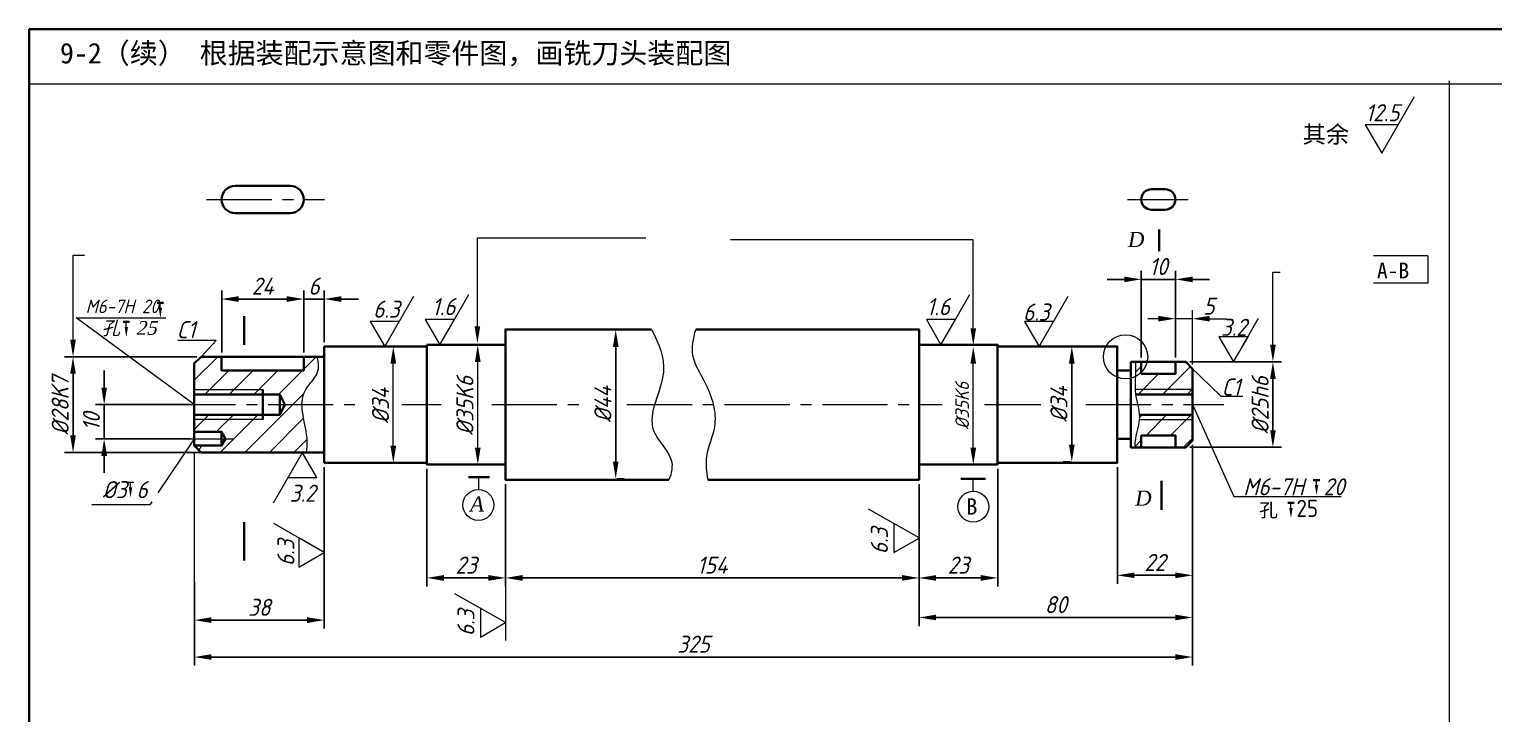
# Model space of a CAD drawing. Header units: millimetres. Extents: x 0 to 330, y 0 to 225.
# Drawn here: x 0 to 214.2, y 124.9 to 225 of the extents above; entities that cross this region are included whole.
import ezdxf

# ---------------------------------------------------------------- set-up
doc = ezdxf.new("R2010")
doc.units = ezdxf.units.MM
doc.header["$LTSCALE"] = 0.5
doc.linetypes.add('CENTER2', pattern=[28.575, 19.05, -3.175, 3.175, -3.175])
doc.layers.get('0').update_dxf_attribs({"lineweight": 15})
for name, color, linetype, lineweight in [('Layer1', 7, 'Continuous', 13), ('Layer4', 7, 'Continuous', 13), ('剖面线', 7, 'Continuous', 9), ('粗', 7, 'Continuous', 40), ('粗线', 7, 'Continuous', 40), ('细', 7, 'Continuous', 13), ('细线', 7, 'Continuous', 15)]:
    doc.layers.add(name, color=color, linetype=linetype, lineweight=lineweight)
doc.styles.add('style1', font='isocp.shx', dxfattribs={"oblique": 15, "height": 2.5})
doc.dimstyles.new('ISO-25', dxfattribs={"dimtxt": 2, "dimasz": 2.5, "dimexe": 1.25, "dimexo": 0.625, "dimtad": 1, "dimdsep": 46, "dimtxsty": 'style1', "dimcen": 2.5, "dimadec": 0, "dimazin": 0, "dimtfac": 1, "dimtmove": 0, "dimatfit": 3, "dimfxl": 0, "dimarcsym": 0})
pattern_1 = [(45, (-14.0595, 16.9394), (-1.79605, 1.79605), [])]

# ---------------------------------------------------------------- blocks, each defined once
blk = doc.blocks.new('*D28')
at = {"layer": 'Defpoints', "color": 0}
for p in [(69.64, 159.11), (130.14, 159.11), (69.64, 144.76)]:
    blk.add_point(p, dxfattribs=at)
at = {"layer": 'Layer4', "color": 0, "lineweight": -2}
for p, q in [((69.64, 158.48), (69.64, 143.51)), ((130.14, 158.48), (130.14, 143.51)), ((127.64, 144.76), (72.14, 144.76))]:
    blk.add_line(p, q, dxfattribs=at)
at = {"layer": 'Layer4', "color": 0}
for points in [[(72.14, 145.18), (72.14, 144.34), (69.64, 144.76)], [(127.64, 145.18), (127.64, 144.34), (130.14, 144.76)]]:
    blk.add_solid(points, dxfattribs=at)
at = {"layer": 'Layer4', "color": 0, "insert": (99.89, 146.63), "char_height": 2.5, "attachment_point": 5, "style": 'style1'}
blk.add_mtext('154', dxfattribs=at)
blk = doc.blocks.new('*D29')
at = {"layer": 'Defpoints', "color": 0}
for p in [(170.14, 163.86), (24.14, 138.59), (24.14, 133.19)]:
    blk.add_point(p, dxfattribs=at)
at = {"layer": 'Layer4', "color": 0, "lineweight": -2}
for p, q in [((170.14, 163.23), (170.14, 131.94)), ((24.14, 137.96), (24.14, 131.94)), ((167.64, 133.19), (26.64, 133.19))]:
    blk.add_line(p, q, dxfattribs=at)
at = {"layer": 'Layer4', "color": 0}
for points in [[(26.64, 133.61), (26.64, 132.77), (24.14, 133.19)], [(167.64, 133.61), (167.64, 132.77), (170.14, 133.19)]]:
    blk.add_solid(points, dxfattribs=at)
at = {"layer": 'Layer4', "color": 0, "insert": (97.14, 135.07), "char_height": 2.5, "attachment_point": 5, "style": 'style1'}
blk.add_mtext('325', dxfattribs=at)
blk = doc.blocks.new('*D32')
at = {"layer": 'Defpoints', "color": 0}
for p in [(25.14, 177.11), (6.4, 163.11), (25.97, 163.11)]:
    blk.add_point(p, dxfattribs=at)
at = {"layer": 'Layer4', "color": 0, "lineweight": -2}
for p, q in [((24.51, 177.11), (5.15, 177.11)), ((6.4, 174.61), (6.4, 165.61)), ((25.34, 163.11), (5.15, 163.11))]:
    blk.add_line(p, q, dxfattribs=at)
at = {"layer": 'Layer4', "color": 0}
for points in [[(5.98, 174.61), (6.81, 174.61), (6.4, 177.11)], [(5.98, 165.61), (6.81, 165.61), (6.4, 163.11)]]:
    blk.add_solid(points, dxfattribs=at)
at = {"layer": 'Layer4', "color": 0, "insert": (4.52, 169.97), "char_height": 2.5, "attachment_point": 5, "rotation": 90, "style": 'style1'}
blk.add_mtext('%%C28K7', dxfattribs=at)
blk = doc.blocks.new('*D33')
at = {"layer": 'Defpoints', "color": 0}
for p in [(24.14, 170.11), (10.95, 165.11), (24.14, 165.11)]:
    blk.add_point(p, dxfattribs=at)
at = {"layer": 'Layer4', "color": 0, "lineweight": -2}
for p, q in [((10.95, 172.61), (10.95, 175.11)), ((23.51, 170.11), (9.7, 170.11)), ((10.95, 170.11), (10.95, 165.11)), ((23.51, 165.11), (9.7, 165.11)), ((10.95, 162.61), (10.95, 160.11))]:
    blk.add_line(p, q, dxfattribs=at)
at = {"layer": 'Layer4', "color": 0}
for points in [[(10.54, 172.61), (11.37, 172.61), (10.95, 170.11)], [(10.54, 162.61), (11.37, 162.61), (10.95, 165.11)]]:
    blk.add_solid(points, dxfattribs=at)
at = {"layer": 'Layer4', "color": 0, "insert": (9.08, 167.61), "char_height": 2.5, "attachment_point": 5, "rotation": 90, "style": 'style1'}
blk.add_mtext('10', dxfattribs=at)
blk = doc.blocks.new('*D34')
at = {"layer": 'Defpoints', "color": 0}
for p in [(43.14, 161.61), (24.14, 144.76), (24.14, 138.59)]:
    blk.add_point(p, dxfattribs=at)
at = {"layer": 'Layer4', "color": 0, "lineweight": -2}
for p, q in [((43.14, 160.98), (43.14, 137.34)), ((24.14, 144.13), (24.14, 137.34)), ((40.64, 138.59), (26.64, 138.59))]:
    blk.add_line(p, q, dxfattribs=at)
at = {"layer": 'Layer4', "color": 0}
for points in [[(26.64, 139.01), (26.64, 138.17), (24.14, 138.59)], [(40.64, 139.01), (40.64, 138.17), (43.14, 138.59)]]:
    blk.add_solid(points, dxfattribs=at)
at = {"layer": 'Layer4', "color": 0, "insert": (33.64, 140.46), "char_height": 2.5, "attachment_point": 5, "style": 'style1'}
blk.add_mtext('38', dxfattribs=at)
blk = doc.blocks.new('*D35')
at = {"layer": 'Defpoints', "color": 0}
for p in [(28.14, 185.55), (28.14, 177.11), (40.14, 177.11)]:
    blk.add_point(p, dxfattribs=at)
at = {"layer": 'Layer4', "color": 0, "lineweight": -2}
for p, q in [((28.14, 177.73), (28.14, 186.8)), ((40.14, 177.73), (40.14, 186.8)), ((37.64, 185.55), (30.64, 185.55))]:
    blk.add_line(p, q, dxfattribs=at)
at = {"layer": 'Layer4', "color": 0}
for points in [[(30.64, 185.97), (30.64, 185.13), (28.14, 185.55)], [(37.64, 185.97), (37.64, 185.13), (40.14, 185.55)]]:
    blk.add_solid(points, dxfattribs=at)
at = {"layer": 'Layer4', "color": 0, "insert": (34.14, 187.43), "char_height": 2.5, "attachment_point": 5, "style": 'style1'}
blk.add_mtext('24', dxfattribs=at)
blk = doc.blocks.new('*D36')
at = {"layer": 'Defpoints', "color": 0}
for p in [(40.14, 185.55), (43.14, 178.61), (40.14, 177.11)]:
    blk.add_point(p, dxfattribs=at)
at = {"layer": 'Layer4', "color": 0, "lineweight": -2}
for p, q in [((40.14, 177.73), (40.14, 186.8)), ((43.14, 179.23), (43.14, 186.8)), ((37.64, 185.55), (35.14, 185.55)), ((43.14, 185.55), (40.14, 185.55)), ((45.64, 185.55), (48.14, 185.55))]:
    blk.add_line(p, q, dxfattribs=at)
at = {"layer": 'Layer4', "color": 0}
for points in [[(37.64, 185.97), (37.64, 185.13), (40.14, 185.55)], [(45.64, 185.97), (45.64, 185.13), (43.14, 185.55)]]:
    blk.add_solid(points, dxfattribs=at)
at = {"layer": 'Layer4', "color": 0, "insert": (41.64, 187.43), "char_height": 2.5, "attachment_point": 5, "style": 'style1'}
blk.add_mtext('6', dxfattribs=at)
blk = doc.blocks.new('*D37')
at = {"layer": 'Defpoints', "color": 0}
for p in [(85.36, 181.05), (85.77, 181.05), (85.36, 159.27)]:
    blk.add_point(p, dxfattribs=at)
at = {"layer": 'Layer4', "color": 0, "lineweight": -2}
for p, q in [((85.99, 181.05), (87.02, 181.05)), ((85.77, 161.77), (85.77, 178.55)), ((85.99, 159.27), (87.02, 159.27))]:
    blk.add_line(p, q, dxfattribs=at)
at = {"layer": 'Layer4', "color": 0}
for points in [[(85.36, 178.55), (86.19, 178.55), (85.77, 181.05)], [(85.36, 161.77), (86.19, 161.77), (85.77, 159.27)]]:
    blk.add_solid(points, dxfattribs=at)
at = {"layer": 'Layer4', "color": 0, "insert": (83.9, 170.16), "char_height": 2.5, "attachment_point": 5, "rotation": 90, "style": 'style1'}
blk.add_mtext('%%C44', dxfattribs=at)
blk = doc.blocks.new('*D38')
at = {"layer": 'Defpoints', "color": 0}
for p in [(58.14, 161.36), (69.64, 159.11), (58.14, 144.76)]:
    blk.add_point(p, dxfattribs=at)
at = {"layer": 'Layer4', "color": 0, "lineweight": -2}
for p, q in [((58.14, 160.73), (58.14, 143.51)), ((69.64, 158.48), (69.64, 143.51)), ((67.14, 144.76), (60.64, 144.76))]:
    blk.add_line(p, q, dxfattribs=at)
at = {"layer": 'Layer4', "color": 0}
for points in [[(60.64, 145.18), (60.64, 144.34), (58.14, 144.76)], [(67.14, 145.18), (67.14, 144.34), (69.64, 144.76)]]:
    blk.add_solid(points, dxfattribs=at)
at = {"layer": 'Layer4', "color": 0, "insert": (63.89, 146.63), "char_height": 2.5, "attachment_point": 5, "style": 'style1'}
blk.add_mtext('23', dxfattribs=at)
blk = doc.blocks.new('*D40')
at = {"layer": 'Defpoints', "color": 0}
for p in [(169.14, 176.36), (169.14, 163.86), (181.89, 163.86)]:
    blk.add_point(p, dxfattribs=at)
at = {"layer": 'Layer4', "color": 0, "lineweight": -2}
for p, q in [((169.76, 176.36), (183.14, 176.36)), ((181.89, 173.86), (181.89, 166.36)), ((169.76, 163.86), (183.14, 163.86))]:
    blk.add_line(p, q, dxfattribs=at)
at = {"layer": 'Layer4', "color": 0}
for points in [[(181.48, 173.86), (182.31, 173.86), (181.89, 176.36)], [(181.48, 166.36), (182.31, 166.36), (181.89, 163.86)]]:
    blk.add_solid(points, dxfattribs=at)
at = {"layer": 'Layer4', "color": 0, "insert": (180.02, 170.04), "char_height": 2.5, "attachment_point": 5, "rotation": 90, "style": 'style1'}
blk.add_mtext('%%C25h6', dxfattribs=at)
blk = doc.blocks.new('*D41')
at = {"layer": 'Defpoints', "color": 0}
for p in [(152.48, 178.59), (152.89, 178.59), (152.89, 161.74)]:
    blk.add_point(p, dxfattribs=at)
at = {"layer": 'Layer4', "color": 0, "lineweight": -2}
for p, q in [((152.27, 178.59), (151.23, 178.59)), ((152.48, 164.24), (152.48, 176.09)), ((152.27, 161.74), (151.23, 161.74))]:
    blk.add_line(p, q, dxfattribs=at)
at = {"layer": 'Layer4', "color": 0}
for points in [[(152.06, 176.09), (152.9, 176.09), (152.48, 178.59)], [(152.06, 164.24), (152.9, 164.24), (152.48, 161.74)]]:
    blk.add_solid(points, dxfattribs=at)
at = {"layer": 'Layer4', "color": 0, "insert": (150.6, 170.16), "char_height": 2.5, "attachment_point": 5, "rotation": 90, "style": 'style1'}
blk.add_mtext('%%C34', dxfattribs=at)
blk = doc.blocks.new('*D42')
at = {"layer": 'Defpoints', "color": 0}
for p in [(170.14, 164.86), (130.14, 159.11), (130.14, 138.97)]:
    blk.add_point(p, dxfattribs=at)
at = {"layer": 'Layer4', "color": 0, "lineweight": -2}
for p, q in [((170.14, 164.23), (170.14, 137.72)), ((130.14, 158.48), (130.14, 137.72)), ((167.64, 138.97), (132.64, 138.97))]:
    blk.add_line(p, q, dxfattribs=at)
at = {"layer": 'Layer4', "color": 0}
for points in [[(132.64, 139.39), (132.64, 138.56), (130.14, 138.97)], [(167.64, 139.39), (167.64, 138.56), (170.14, 138.97)]]:
    blk.add_solid(points, dxfattribs=at)
at = {"layer": 'Layer4', "color": 0, "insert": (150.14, 140.85), "char_height": 2.5, "attachment_point": 5, "style": 'style1'}
blk.add_mtext('80', dxfattribs=at)
blk = doc.blocks.new('*D43')
at = {"layer": 'Defpoints', "color": 0}
for p in [(141.64, 161.36), (130.14, 159.11), (130.14, 144.76)]:
    blk.add_point(p, dxfattribs=at)
at = {"layer": 'Layer4', "color": 0, "lineweight": -2}
for p, q in [((141.64, 160.73), (141.64, 143.51)), ((130.14, 158.48), (130.14, 143.51)), ((139.14, 144.76), (132.64, 144.76))]:
    blk.add_line(p, q, dxfattribs=at)
at = {"layer": 'Layer4', "color": 0}
for points in [[(132.64, 145.18), (132.64, 144.34), (130.14, 144.76)], [(139.14, 145.18), (139.14, 144.34), (141.64, 144.76)]]:
    blk.add_solid(points, dxfattribs=at)
at = {"layer": 'Layer4', "color": 0, "insert": (135.89, 146.63), "char_height": 2.5, "attachment_point": 5, "style": 'style1'}
blk.add_mtext('23', dxfattribs=at)
blk = doc.blocks.new('*D44')
at = {"layer": 'Defpoints', "color": 0}
for p in [(170.14, 163.86), (159.14, 161.61), (159.14, 145.14)]:
    blk.add_point(p, dxfattribs=at)
at = {"layer": 'Layer4', "color": 0, "lineweight": -2}
for p, q in [((170.14, 163.23), (170.14, 143.89)), ((159.14, 160.98), (159.14, 143.89)), ((167.64, 145.14), (161.64, 145.14))]:
    blk.add_line(p, q, dxfattribs=at)
at = {"layer": 'Layer4', "color": 0}
for points in [[(161.64, 145.56), (161.64, 144.73), (159.14, 145.14)], [(167.64, 145.56), (167.64, 144.73), (170.14, 145.14)]]:
    blk.add_solid(points, dxfattribs=at)
at = {"layer": 'Layer4', "color": 0, "insert": (164.64, 147.02), "char_height": 2.5, "attachment_point": 5, "style": 'style1'}
blk.add_mtext('22', dxfattribs=at)
blk = doc.blocks.new('*D45')
at = {"layer": 'Defpoints', "color": 0}
for p in [(162.64, 188.43), (162.64, 176.36), (167.64, 176.36)]:
    blk.add_point(p, dxfattribs=at)
at = {"layer": 'Layer4', "color": 0, "lineweight": -2}
for p, q in [((162.64, 176.98), (162.64, 189.68)), ((167.64, 176.98), (167.64, 189.68)), ((160.14, 188.43), (157.64, 188.43)), ((167.64, 188.43), (162.64, 188.43)), ((170.14, 188.43), (172.64, 188.43))]:
    blk.add_line(p, q, dxfattribs=at)
at = {"layer": 'Layer4', "color": 0}
for points in [[(160.14, 188.84), (160.14, 188.01), (162.64, 188.43)], [(170.14, 188.84), (170.14, 188.01), (167.64, 188.43)]]:
    blk.add_solid(points, dxfattribs=at)
at = {"layer": 'Layer4', "color": 0, "insert": (165.14, 190.3), "char_height": 2.5, "attachment_point": 5, "style": 'style1'}
blk.add_mtext('10', dxfattribs=at)

msp = doc.modelspace()

# ---------------------------------------------------------------- hatches: boundary and pattern name
at = {"layer": '剖面线'}
h = msp.add_hatch(dxfattribs=at)
h.set_pattern_fill('ANSI31', color=256, scale=0.8, style=0)
h.set_pattern_definition(pattern_1)
edge = h.paths.add_edge_path()
edge.add_spline(control_points=[(39.887, 170.108), (39.884, 170.822), (40.149, 172.367), (42.448, 174.502), (42.426, 176.173), (42.063, 177.108)], knot_values=[12.1597278, 12.1597278, 12.1597278, 12.1597278, 14.3416981, 17.0934339, 20.4213236, 20.4213236, 20.4213236, 20.4213236], degree=3, periodic=0)
edge.add_line((42.063, 177.108), (40.135, 177.108))
edge.add_line((40.135, 177.108), (40.135, 175.108))
edge.add_line((40.135, 175.108), (28.135, 175.108))
edge.add_line((28.135, 175.108), (28.135, 177.108))
edge.add_line((28.135, 177.108), (25.135, 177.108))
edge.add_line((25.135, 177.108), (24.135, 176.108))
edge.add_line((24.135, 176.108), (24.135, 172.108))
edge.add_line((24.135, 172.108), (34.135, 172.108))
edge.add_line((34.135, 172.108), (34.135, 171.608))
edge.add_line((34.135, 171.608), (36.635, 171.608))
edge.add_line((36.635, 171.608), (37.375, 170.108))
edge.add_line((37.375, 170.108), (39.704, 170.108))
edge.add_line((39.704, 170.108), (39.891, 170.295))
h.paths.add_polyline_path([(34.135, 172.108), (24.135, 172.108), (24.135, 171.608), (34.135, 171.608)], flags=16)
h.paths.add_polyline_path([(34.135, 168.608), (24.135, 168.608), (24.135, 168.108), (34.135, 168.108)], flags=16)
edge = h.paths.add_edge_path()
edge.add_spline(control_points=[(40.551, 163.108), (40.639, 163.657), (40.803, 165.937), (39.895, 168.413), (39.887, 170.108)], knot_values=[5.3073582, 5.3073582, 5.3073582, 5.3073582, 6.9825567, 12.1597278, 12.1597278, 12.1597278, 12.1597278], degree=3, periodic=0)
edge.add_line((39.887, 170.108), (37.375, 170.108))
edge.add_line((37.375, 170.108), (36.635, 168.608))
edge.add_line((36.635, 168.608), (34.135, 168.608))
edge.add_line((34.135, 168.608), (34.135, 168.108))
edge.add_line((34.135, 168.108), (24.135, 168.108))
edge.add_line((24.135, 168.108), (24.135, 166.108))
edge.add_line((24.135, 166.108), (28.135, 166.108))
edge.add_line((28.135, 166.108), (28.713, 165.108))
edge.add_line((28.713, 165.108), (28.135, 164.108))
edge.add_line((28.135, 164.108), (24.135, 164.108))
edge.add_line((24.135, 164.108), (25.135, 163.108))
edge.add_line((25.135, 163.108), (39.904, 163.108))
edge.add_line((39.904, 163.108), (39.927, 163.148))
edge.add_line((39.927, 163.148), (39.95, 163.108))
edge.add_line((39.95, 163.108), (40.551, 163.108))
h = msp.add_hatch(dxfattribs=at)
h.set_pattern_fill('ANSI31', color=256, scale=0.8, style=0)
h.set_pattern_definition(pattern_1)
edge = h.paths.add_edge_path()
edge.add_line((170.135, 175.358), (169.135, 176.358))
edge.add_line((169.135, 176.358), (167.635, 176.358))
edge.add_line((167.635, 176.358), (167.635, 174.608))
edge.add_line((167.635, 174.608), (162.635, 174.608))
edge.add_line((162.635, 174.608), (162.635, 174.807))
edge.add_arc((160.35, 177.089), 3.23, 297.29708, 315.04708, ccw=False)
edge.add_spline(control_points=[(161.831, 174.219), (161.804, 173.514), (161.759, 172.809), (161.806, 172.108)], knot_values=[11.0791839, 11.0791839, 11.0791839, 11.0791839, 13.188904, 13.188904, 13.188904, 13.188904], degree=3, periodic=0)
edge.add_line((161.806, 172.108), (170.135, 172.108))
edge.add_line((170.135, 172.108), (170.135, 175.358))
edge = h.paths.add_edge_path(flags=17)
edge.add_line((162.635, 176.358), (161.82, 176.358))
edge.add_spline(control_points=[(161.82, 176.358), (161.848, 175.765), (161.86, 175.052), (161.835, 174.338), (161.831, 174.219)], knot_values=[13.188904, 13.188904, 13.188904, 13.188904, 14.9714297, 15.3283553, 15.3283553, 15.3283553, 15.3283553], degree=3, periodic=0)
edge.add_arc((160.35, 177.089), 3.23, 297.29708, 315.04708)
edge.add_line((162.635, 174.807), (162.635, 176.358))
edge = h.paths.add_edge_path()
edge.add_line((170.135, 168.01), (170.037, 168.108))
edge.add_line((170.037, 168.108), (162.411, 168.108))
edge.add_spline(control_points=[(162.411, 168.108), (162.366, 167.12), (161.858, 165.713), (161.735, 164.285), (161.721, 163.858)], knot_values=[2.721372, 2.721372, 2.721372, 2.721372, 5.7427037, 7.0266641, 7.0266641, 7.0266641, 7.0266641], degree=3, periodic=0)
edge.add_line((161.721, 163.858), (162.635, 163.858))
edge.add_line((162.635, 163.858), (162.635, 165.608))
edge.add_line((162.635, 165.608), (167.635, 165.608))
edge.add_line((167.635, 165.608), (167.635, 163.858))
edge.add_line((167.635, 163.858), (169.135, 163.858))
edge.add_line((169.135, 163.858), (170.135, 164.858))
edge.add_line((170.135, 164.858), (170.135, 168.01))
edge = h.paths.add_edge_path()
edge.add_line((170.135, 168.608), (162.407, 168.608))
edge.add_spline(control_points=[(162.407, 168.608), (162.413, 168.499), (162.419, 168.333), (162.414, 168.166), (162.411, 168.108)], knot_values=[7.0266641, 7.0266641, 7.0266641, 7.0266641, 7.3586475, 7.536169, 7.536169, 7.536169, 7.536169], degree=3, periodic=0)
edge.add_line((162.411, 168.108), (170.135, 168.108))
edge.add_line((170.135, 168.108), (170.135, 168.608))
edge = h.paths.add_edge_path()
edge.add_line((170.135, 172.108), (161.806, 172.108))
edge.add_spline(control_points=[(161.806, 172.108), (161.815, 171.977), (161.83, 171.81), (161.852, 171.644), (161.856, 171.608)], knot_values=[10.5769449, 10.5769449, 10.5769449, 10.5769449, 10.9712505, 11.0791839, 11.0791839, 11.0791839, 11.0791839], degree=3, periodic=0)
edge.add_line((161.856, 171.608), (170.135, 171.608))
edge.add_line((170.135, 171.608), (170.135, 172.108))

# ---------------------------------------------------------------- linework, layer by layer
for p, q in [((207.746, 8), (207.746, 217.447)), ((65.538, 181.571), (65.538, 194.493)), ((138.073, 194.198), (102.542, 194.198)), ((138.073, 181.277), (138.073, 194.198)), ((6.398, 186.363), (6.398, 191.942)), ((181.892, 178.858), (181.892, 189.464)), ((6.398, 179.608), (6.398, 186.363)), ((65.763, 157.701), (65.763, 159.5)), ((138.073, 157.444), (138.073, 159.243))]:
    msp.add_line(p, q)
at = {"linetype": 'CENTER2'}
for p, q in [((25.943, 200.108), (43.184, 200.108)), ((160.635, 200.108), (169.486, 200.108)), ((20.634, 170.108), (49.124, 170.108)), ((54.477, 170.108), (60.242, 170.108)), ((67.654, 170.108), (80.831, 170.108)), ((87.419, 170.108), (133.537, 170.108)), ((139.714, 170.108), (147.949, 170.108)), ((154.538, 170.108), (174.693, 170.108)), ((22.135, 165.108), (29.861, 165.108))]:
    msp.add_line(p, q, dxfattribs=at)
for centre in [(65.684, 155.434), (138.073, 155.183)]:
    msp.add_circle(centre, 2.262)
for points in [[(65.954, 181.571), (65.538, 179.071), (65.121, 181.571)], [(138.489, 181.277), (138.073, 178.777), (137.656, 181.277)], [(6.815, 179.608), (6.398, 177.108), (5.981, 179.608)], [(182.309, 178.858), (181.892, 176.358), (181.476, 178.858)]]:
    msp.add_solid(points)
at = {"layer": 'Layer1'}
for p, q in [((0, 217), (330, 217)), ((24.135, 172.299), (34.135, 172.299)), ((24.135, 168.108), (24.135, 172.108)), ((170.135, 172.305), (161.806, 172.305)), ((170.135, 168.108), (170.135, 172.108)), ((34.135, 167.949), (24.135, 167.949)), ((162.362, 167.911), (170.086, 167.911))]:
    msp.add_line(p, q, dxfattribs=at)
for points, knots in [([(90.99, 181.108), (92.074, 179.084), (94.111, 174.312), (89.092, 167.078), (94.473, 162.67), (93.947, 160.107), (93.555, 159.108)], [1.5975051, 1.5975051, 1.5975051, 1.5975051, 8.1440963, 16.8458278, 21.8531909, 24.9132339, 24.9132339, 24.9132339, 24.9132339]), ([(97.469, 181.108), (97.04, 179.746), (96.528, 177.068), (99.421, 172.748), (101.024, 167.532), (98.731, 162.887), (99.004, 160.271), (99.249, 159.108)], [2.0361578, 2.0361578, 2.0361578, 2.0361578, 6.1164589, 10.2142067, 16.9487157, 21.3907172, 24.8989356, 24.8989356, 24.8989356, 24.8989356]), ([(40.551, 163.108), (40.639, 163.657), (40.855, 166.664), (38.708, 171.029), (42.448, 174.502), (42.426, 176.173), (42.063, 177.108)], [5.3073582, 5.3073582, 5.3073582, 5.3073582, 6.9825567, 14.3416981, 17.0934339, 20.4213236, 20.4213236, 20.4213236, 20.4213236]), ([(161.721, 163.858), (161.735, 164.285), (161.863, 165.772), (162.831, 168.372), (161.619, 171.499), (161.874, 174.218), (161.848, 175.765), (161.82, 176.358)], [2.721372, 2.721372, 2.721372, 2.721372, 4.0053324, 7.2041856, 10.6848783, 13.5458295, 15.3283553, 15.3283553, 15.3283553, 15.3283553])]:
    msp.add_open_spline(points, degree=3, knots=knots, dxfattribs=at)
at = {"layer": 'Layer4'}
for p, q in [((197.804, 206.873), (202.602, 215.184)), ((195.405, 211.028), (197.804, 206.873)), ((200.203, 211.028), (195.405, 211.028)), ((19.165, 184.284), (19.165, 185.026)), ((52.005, 178.608), (56.226, 185.983)), ((60.052, 178.858), (64.273, 186.233)), ((133.342, 178.858), (137.563, 186.233)), ((147.725, 178.608), (151.946, 185.983)), ((14.19, 181.483), (14.19, 182.225)), ((54.121, 182.273), (49.863, 182.273)), ((49.863, 182.273), (51.992, 178.586)), ((149.841, 182.273), (145.583, 182.273)), ((145.583, 182.273), (147.712, 178.586)), ((165.135, 182.676), (163.576, 182.676)), ((167.635, 176.983), (167.635, 183.926)), ((170.135, 182.676), (167.635, 182.676)), ((170.135, 175.983), (170.135, 183.926)), ((172.635, 182.676), (175.135, 182.676)), ((176.127, 176.358), (179.785, 182.744)), ((27.353, 179.464), (21.704, 179.464)), ((25.135, 177.108), (27.353, 179.464)), ((53.242, 163.827), (53.242, 176.086)), ((65.595, 163.827), (65.595, 176.623)), ((138.067, 163.827), (138.067, 176.086)), ((169.845, 175.648), (174.273, 171.366)), ((174.273, 171.366), (177.475, 171.366)), ((35.729, 155.733), (39.95, 163.108)), ((42.056, 159.46), (39.927, 163.148)), ((65.397, 161.327), (66.845, 161.327)), ((137.868, 161.327), (139.317, 161.327)), ((14.81, 158.021), (14.81, 158.762)), ((37.798, 159.46), (42.056, 159.46)), ((188.28, 158.348), (188.28, 159.089)), ((130.135, 150.6), (122.76, 154.821)), ((184.535, 155.007), (184.535, 155.749)), ((43.135, 148.485), (35.76, 152.706)), ((126.472, 152.715), (126.472, 148.457)), ((43.135, 148.485), (37.62, 151.641)), ((126.472, 148.457), (130.159, 150.586)), ((69.635, 143.509), (69.635, 135.596)), ((69.635, 138.225), (62.26, 142.446)), ((65.971, 140.367), (65.971, 136.109)), ((65.971, 136.109), (69.658, 138.238))]:
    msp.add_line(p, q, dxfattribs=at)
for points in [[(60.052, 178.858), (62.181, 182.545), (57.923, 182.545)], [(133.342, 178.858), (135.471, 182.545), (131.213, 182.545)], [(176.127, 176.358), (178.255, 180.045), (173.998, 180.045)], [(43.135, 148.485), (39.448, 150.613), (39.448, 146.356)]]:
    msp.add_lwpolyline(points, close=True, dxfattribs=at)
msp.add_circle((160.35, 177.089), 3.23, dxfattribs=at)
for points in [[(18.915, 184.284), (19.415, 184.284), (19.165, 182.784)], [(165.135, 183.093), (165.135, 182.259), (167.635, 182.676)], [(172.635, 183.093), (172.635, 182.259), (170.135, 182.676)], [(13.94, 181.483), (14.44, 181.483), (14.19, 179.983)], [(52.825, 176.086), (53.659, 176.086), (53.242, 178.586)], [(65.179, 176.358), (66.012, 176.358), (65.595, 178.858)], [(137.65, 176.086), (138.484, 176.086), (138.067, 178.586)], [(52.825, 164.108), (53.659, 164.108), (53.242, 161.608)], [(65.179, 163.827), (66.012, 163.827), (65.595, 161.327)], [(137.65, 163.827), (138.484, 163.827), (138.067, 161.327)], [(14.56, 158.021), (15.06, 158.021), (14.81, 156.521)], [(188.03, 158.348), (188.53, 158.348), (188.28, 156.848)], [(184.285, 155.007), (184.785, 155.007), (184.535, 153.507)]]:
    msp.add_solid(points, dxfattribs=at)
at = {"layer": '粗'}
for p, q in [((18.686, 185.016), (19.647, 185.016)), ((13.712, 182.215), (14.673, 182.215)), ((34.135, 172.299), (34.135, 167.949)), ((187.801, 159.079), (188.762, 159.079)), ((184.057, 155.739), (185.018, 155.739))]:
    msp.add_line(p, q, dxfattribs=at)
at = {"layer": '粗', "linetype": 'CENTER2'}
for p in [(28.135, 166.108), (28.135, 164.108)]:
    msp.add_line(p, (28.713, 165.108), dxfattribs=at)
at = {"layer": '粗线'}
for p, q in [((330, 225), (0, 225)), ((0, 225), (0, 0)), ((30.135, 202.108), (38.135, 202.108)), ((164.135, 201.608), (166.135, 201.608)), ((30.135, 198.108), (38.135, 198.108)), ((164.135, 198.608), (166.135, 198.608)), ((165.262, 192.565), (165.262, 195.717)), ((31.452, 178.852), (31.452, 183.055)), ((36.635, 171.608), (37.375, 170.108)), ((37.375, 170.108), (36.635, 168.608)), ((64.219, 159.5), (67.307, 159.5)), ((136.271, 159.243), (139.874, 159.243)), ((165.613, 158.941), (165.613, 154.738)), ((31.452, 147.289), (31.452, 152.893))]:
    msp.add_line(p, q, dxfattribs=at)
for points in [[(93.555, 159.108), (69.635, 159.108), (69.635, 181.108), (90.99, 181.108)], [(97.469, 181.108), (130.135, 181.108), (130.135, 159.108), (99.249, 159.108)], [(162.407, 168.608), (170.135, 168.608), (170.135, 171.608), (161.856, 171.608)]]:
    msp.add_lwpolyline(points, dxfattribs=at)
for points in [[(43.135, 178.608), (58.135, 178.608), (58.135, 161.608), (43.135, 161.608)], [(58.135, 178.858), (69.635, 178.858), (69.635, 161.358), (58.135, 161.358)], [(130.135, 178.858), (141.635, 178.858), (141.635, 161.358), (130.135, 161.358)], [(141.635, 178.608), (159.135, 178.608), (159.135, 161.608), (141.635, 161.608)], [(25.135, 177.108), (43.135, 177.108), (43.135, 163.108), (25.135, 163.108), (24.135, 164.108), (24.135, 176.108)], [(28.135, 177.108), (40.135, 177.108), (40.135, 175.108), (28.135, 175.108)], [(161.135, 176.358), (169.135, 176.358), (170.135, 175.358), (170.135, 164.858), (169.135, 163.858), (161.135, 163.858)], [(162.635, 174.608), (167.635, 174.608), (167.635, 176.358), (162.635, 176.358)], [(159.135, 175.108), (161.135, 175.108), (161.135, 165.108), (159.135, 165.108)], [(24.135, 171.608), (36.635, 171.608), (36.635, 168.608), (24.135, 168.608)], [(24.135, 166.108), (28.135, 166.108), (28.135, 164.108), (24.135, 164.108)], [(162.635, 165.608), (167.635, 165.608), (167.635, 163.858), (162.635, 163.858)]]:
    msp.add_lwpolyline(points, close=True, dxfattribs=at)
for centre, radius, start, end in [((30.135, 200.108), 2, 90, 270), ((38.135, 200.108), 2, 270, 90), ((164.135, 200.108), 1.5, 90, 270), ((166.135, 200.108), 1.5, 270, 90)]:
    msp.add_arc(centre, radius, start, end, dxfattribs=at)
at = {"layer": '细'}
for p, q in [((65.538, 194.493), (90.154, 194.493)), ((6.398, 191.942), (8.097, 191.942)), ((181.892, 189.464), (182.958, 189.464)), ((24.135, 170.108), (6.85, 182.784)), ((6.85, 182.784), (19.958, 182.784)), ((39.704, 170.108), (39.889, 170.294)), ((170.135, 170.108), (176.18, 156.646)), ((170.135, 168.01), (170.037, 168.108)), ((24.135, 163.108), (24.135, 144.134)), ((14.332, 158.753), (15.293, 158.753)), ((176.18, 156.646), (191.892, 156.646))]:
    msp.add_line(p, q, dxfattribs=at)
at = {"layer": '细', "linetype": 'CENTER2'}
for p, q in [((24.135, 165.108), (17.61, 155.427)), ((17.61, 155.427), (9.155, 155.427))]:
    msp.add_line(p, q, dxfattribs=at)
at = {"layer": '细线'}
for p, q in [((204.567, 191.87), (196.602, 191.87)), ((204.567, 191.87), (204.567, 187.87)), ((204.567, 187.87), (196.602, 187.87))]:
    msp.add_line(p, q, dxfattribs=at)

# ---------------------------------------------------------------- texts
at = {"attachment_point": 1}
for s, insert, char_height, width in [('{\\fSimSun|b0|i0|c134|p2;9-2（续） \\fSimHei|b0|i0|c134|p2;根据装配示意图和零件图，画铣刀头装配图}', (4.483, 223.014), 3, 108.4223), ('{\\fFangSong_GB2312|b0|i0|c134|p49;其余}', (186.239, 210.892), 2.5, 19.7185), ('{\\fTimes New Roman|b0|i1|c0|p18;A}', (64.476, 156.673), 2.2, 3.088), ('B', (137.043, 156.416), 2.4, 2.26448)]:
    msp.add_mtext(s, dxfattribs=dict(at, insert=insert, char_height=char_height, width=width))
at = {"layer": 'Layer4', "char_height": 2.5, "attachment_point": 1, "style": 'style1'}
for s, insert, width in [('12.5', (195.429, 214.048), 5.1448), ('6.3', (50.288, 185.311), 3.9457), ('1.6', (58.898, 185.687), 3.9457), ('1.6', (131.238, 185.687), 3.9457), ('6.3', (145.345, 184.889), 3.9457), ('5', (171.711, 185.756), 3.9457), ('C1', (21.553, 182.315), 6.9594), ('3.2', (174.285, 182.661), 3.9457), ('C1', (174.39, 173.925), 3.9457), ('M6-7H  20', (177.572, 159.341), 15.79263), ('3.2', (38.078, 158.395), 3.9457)]:
    msp.add_mtext(s, dxfattribs=dict(at, insert=insert, width=width))
at = {"layer": 'Layer4', "char_height": 2.2, "attachment_point": 1}
for insert, width in [((160.696, 195.367), 4.2142), ((161.75, 157.54), 3.5118)]:
    msp.add_mtext('{\\fTimes New Roman|b0|i1|c0|p18;D}', dxfattribs=dict(at, insert=insert, width=width))
at = {"layer": 'Layer4', "attachment_point": 5, "rotation": 90, "style": 'style1'}
for s, insert, char_height in [('%%C35K6', (63.72, 169.957), 2.5), ('%%C35K6', (136.442, 169.957), 2), ('%%C34', (51.367, 169.957), 2.5)]:
    msp.add_mtext(s, dxfattribs=dict(at, insert=insert, char_height=char_height))
at = {"layer": 'Layer4', "insert": (14.007, 157.67), "char_height": 2.5, "attachment_point": 5, "style": 'style1'}
msp.add_mtext('%%C3 6', dxfattribs=at)
at = {"layer": 'Layer4', "char_height": 2.5, "width": 4.9979, "attachment_point": 1, "rotation": 90, "style": 'style1'}
for insert in [(123.083, 148.219), (36.281, 146.484), (62.62, 136.238)]:
    msp.add_mtext('6.3', dxfattribs=dict(at, insert=insert))
at = {"layer": '细', "char_height": 2, "attachment_point": 1, "style": 'style1'}
for s, insert, width in [('M6-7H 20', (8.242, 185.48), 17.8615), ('{\\f仿宋_GB2312|b0|i0|c134|p49;孔\\fTimes New Roman|b0|i0|c0|p18;   25}', (10.562, 182.321), 11.7163)]:
    msp.add_mtext(s, dxfattribs=dict(at, insert=insert, width=width))
at = {"layer": '细', "insert": (179.892, 156.183), "char_height": 2, "width": 17.16018, "attachment_point": 1}
msp.add_mtext('{\\fFangSong_GB2312|b0|i0|c134|p49;孔}  {\\Fisocp.shx|c0;\\H1.25x;25}', dxfattribs=at)
at = {"layer": '细线', "insert": (197.108, 190.875), "char_height": 2.31, "width": 5.06059, "attachment_point": 1}
msp.add_mtext('A-B', dxfattribs=at)

# ---------------------------------------------------------------- dimensions: what is measured, and where the dimension line sits
at = {"layer": 'Layer4'}
for base, p1, p2, text, picture, middle in [((162.635, 188.426), (167.635, 176.358), (162.635, 176.358), '10', '*D45', (165.135, 190.301)), ((28.135, 185.551), (40.135, 177.108), (28.135, 177.108), '24', '*D35', (34.135, 187.426)), ((40.135, 185.551), (43.135, 178.608), (40.135, 177.108), '6', '*D36', (41.635, 187.426)), ((24.135, 133.191), (170.135, 163.858), (24.135, 138.589), '325', '*D29', (97.135, 135.066)), ((130.135, 138.975), (170.135, 164.858), (130.135, 159.108), '80', '*D42', (150.135, 140.85)), ((159.135, 145.145), (170.135, 163.858), (159.135, 161.608), '22', '*D44', (164.635, 147.02)), ((24.135, 138.589), (43.135, 161.608), (24.135, 144.759), '38', '*D34', (33.635, 140.464)), ((58.135, 144.759), (69.635, 159.108), (58.135, 161.358), '23', '*D38', (63.885, 146.634)), ((130.135, 144.759), (141.635, 161.358), (130.135, 159.108), '23', '*D43', (135.885, 146.634)), ((69.635, 144.759), (130.135, 159.108), (69.635, 159.108), '154', '*D28', (99.885, 146.634))]:
    dim = msp.add_linear_dim(base=base, p1=p1, p2=p2, text=text, dimstyle='ISO-25', dxfattribs=at)
    dim.commit()
    dim.dimension.update_dxf_attribs({"geometry": picture, "text_midpoint": middle})
for base, p1, p2, text, picture, middle in [((85.772, 181.051), (85.36, 159.273), (85.36, 181.051), '%%C44', '*D37', (83.897, 170.162)), ((152.479, 178.586), (152.891, 161.738), (152.891, 178.586), '%%C34', '*D41', (150.604, 170.162)), ((10.955, 165.108), (24.135, 170.108), (24.135, 165.108), '10', '*D33', (9.08, 167.608))]:
    dim = msp.add_linear_dim(base=base, p1=p1, p2=p2, angle=90, text=text, dimstyle='ISO-25', dxfattribs=at)
    dim.commit()
    dim.dimension.update_dxf_attribs({"geometry": picture, "text_midpoint": middle})
for base, p1, p2, text, picture, middle in [((6.398, 163.108), (25.135, 177.108), (25.968, 163.108), '%%C28K7', '*D32', (6.398, 169.969)), ((181.892, 163.858), (169.135, 176.358), (169.135, 163.858), '%%C25h6', '*D40', (181.892, 170.04))]:
    dim = msp.add_linear_dim(base=base, p1=p1, p2=p2, angle=90, text=text, dimstyle='ISO-25', dxfattribs=at)
    dim.commit()
    dim.dimension.update_dxf_attribs({"geometry": picture, "text_midpoint": middle, "dimtype": 160})

doc.saveas('drawing.dxf')
